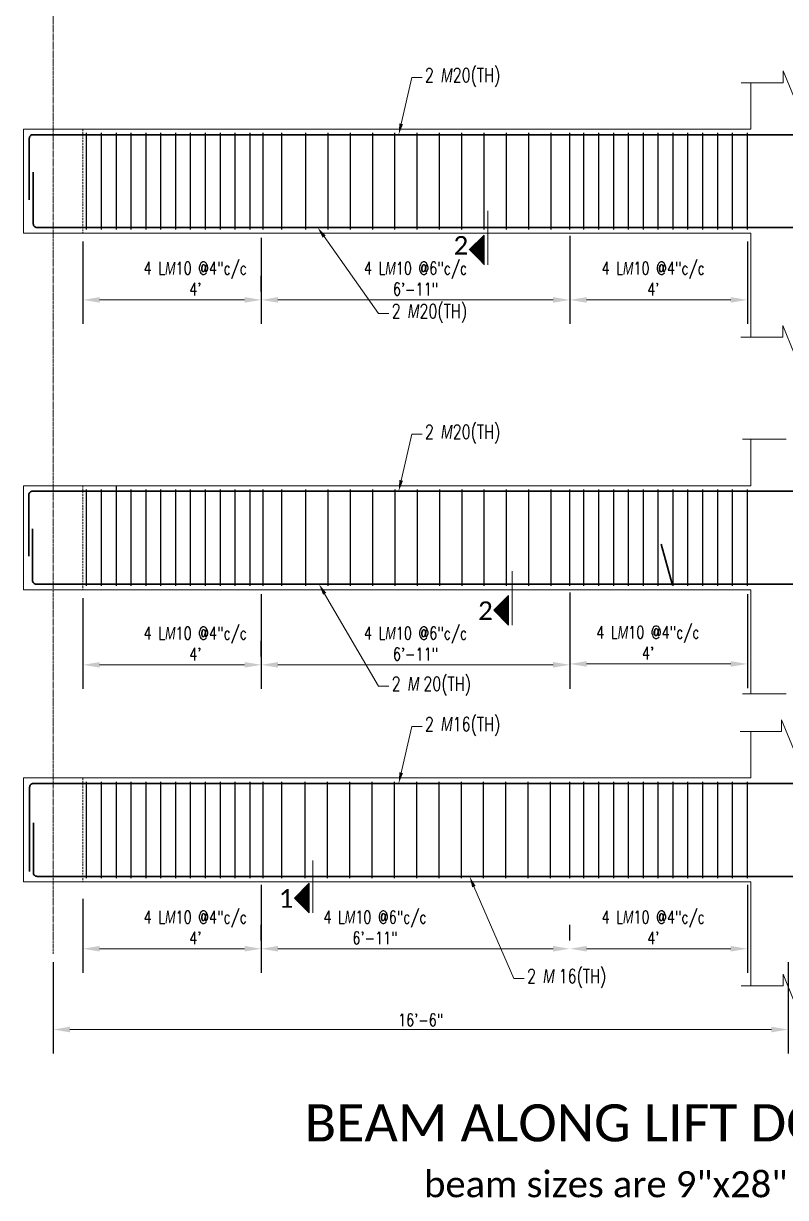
# Model space of a CAD drawing. Header units: inches. Extents: x 0 to 162649, y -36601 to -26324.
# Drawn here: x 160338.4 to 160543.5, y -34872.9 to -34556.8 of the extents above; entities that cross this region are included whole.
import ezdxf
from ezdxf import colors
from ezdxf.entities.mleader import LeaderData, LeaderLine
from ezdxf.math import Vec2, Vec3

# ---------------------------------------------------------------- set-up
doc = ezdxf.new("R2010")
doc.units = ezdxf.units.IN
doc.header["$MEASUREMENT"] = 0
doc.linetypes.add('CENTER2', pattern=[1.125, 0.75, -0.125, 0.125, -0.125])
doc.linetypes.add('DASHED', pattern=[0.75, 0.5, -0.25])
for name, color, linetype, lineweight in [('Cen', 9, 'CENTER2', 5), ('Dim', 1, 'Continuous', 13), ('dimention', 1, 'Continuous', 13), ('hatch', 252, 'Continuous', 0), ('OL_AR_Text', 140, 'Continuous', 5), ('Rein', 3, 'Continuous', 30), ('Stirrups', 191, 'Continuous', 25), ('TEXT', 7, 'Continuous', 9)]:
    doc.layers.add(name, color=color, linetype=linetype, lineweight=lineweight)
doc.styles.add('1-8 Annotative Text', font='calibri.ttf', dxfattribs={"height": 0.125})
doc.styles.add('DIM', font='simplex.shx', dxfattribs={"width": 0.75})
doc.dimstyles.get("Standard").update_dxf_attribs({"dimscale": 36, "dimtxt": 0.09375, "dimasz": 0.125, "dimexe": 0.18, "dimexo": 0.0625, "dimgap": 0.015625, "dimtad": 1, "dimdec": 0, "dimzin": 0, "dimdsep": 46, "dimlunit": 4, "dimtxsty": 'DIM', "dimcen": 0.09, "dimadec": 0, "dimazin": 0, "dimtfac": 0.75, "dimtdec": 0, "dimtmove": 0, "dimatfit": 3, "dimfxl": 1, "dimtolj": 1, "dimtzin": 0, "dimlwd": 9, "dimarcsym": 0})

# ---------------------------------------------------------------- blocks, each defined once
blk = doc.blocks.new('*D491')
at = {"layer": 'Defpoints', "color": 0, "transparency": 16777216}
for p in [(160354.4, -34709.27), (160402.4, -34729.5), (160402.4, -34729.5)]:
    blk.add_point(p, dxfattribs=at)
at = {"layer": 'dimention', "color": 0, "lineweight": -2, "transparency": 16777216}
for p, q in [((160354.4, -34711.52), (160354.4, -34735.98)), ((160402.4, -34727.25), (160402.4, -34723.02))]:
    blk.add_line(p, q, dxfattribs=at)
at = {"layer": 'dimention', "color": 0, "lineweight": 9, "transparency": 16777216}
blk.add_line((160358.9, -34729.5), (160397.9, -34729.5), dxfattribs=at)
at = {"layer": 'dimention', "color": 0, "transparency": 16777216}
for points in [[(160358.9, -34728.75), (160358.9, -34730.25), (160354.4, -34729.5)], [(160397.9, -34728.75), (160397.9, -34730.25), (160402.4, -34729.5)]]:
    blk.add_solid(points, dxfattribs=at)
at = {"layer": 'dimention', "color": 0, "transparency": 16777216, "insert": (160384.65, -34723.79), "char_height": 3.375, "attachment_point": 5, "style": 'DIM'}
blk.add_mtext('\\A1;4 L{\\A0;\\Fgothici|c0;\\W0.75;M}10 @4"c/c\\P4\'', dxfattribs=at)
blk = doc.blocks.new('*D492')
at = {"layer": 'Defpoints', "color": 0, "transparency": 16777216}
for p in [(160485.46, -34707.77), (160533.27, -34708.27), (160533.27, -34729.26)]:
    blk.add_point(p, dxfattribs=at)
at = {"layer": 'dimention', "color": 0, "lineweight": -2, "transparency": 16777216}
for p, q in [((160485.46, -34710.02), (160485.46, -34735.74)), ((160533.27, -34710.52), (160533.27, -34735.74))]:
    blk.add_line(p, q, dxfattribs=at)
at = {"layer": 'dimention', "color": 0, "lineweight": 9, "transparency": 16777216}
blk.add_line((160489.96, -34729.26), (160528.77, -34729.26), dxfattribs=at)
at = {"layer": 'dimention', "color": 0, "transparency": 16777216}
for points in [[(160489.96, -34728.51), (160489.96, -34730.01), (160485.46, -34729.26)], [(160528.77, -34728.51), (160528.77, -34730.01), (160533.27, -34729.26)]]:
    blk.add_solid(points, dxfattribs=at)
at = {"layer": 'dimention', "color": 0, "transparency": 16777216, "insert": (160506.49, -34723.55), "char_height": 3.375, "attachment_point": 5, "style": 'DIM'}
blk.add_mtext('\\A1;4 L{\\A0;\\Fgothici|c0;\\W0.75;M}10 @4"c/c\\P4\'', dxfattribs=at)
blk = doc.blocks.new('*D493')
at = {"layer": 'Defpoints', "color": 0, "transparency": 16777216}
for p in [(160402.4, -34708.27), (160485.46, -34707.77), (160485.46, -34729.5)]:
    blk.add_point(p, dxfattribs=at)
at = {"layer": 'dimention', "color": 0, "lineweight": -2, "transparency": 16777216}
for p, q in [((160402.4, -34710.52), (160402.4, -34735.98)), ((160485.46, -34710.02), (160485.46, -34735.98))]:
    blk.add_line(p, q, dxfattribs=at)
at = {"layer": 'dimention', "color": 0, "lineweight": 9, "transparency": 16777216}
blk.add_line((160406.9, -34729.5), (160480.96, -34729.5), dxfattribs=at)
at = {"layer": 'dimention', "color": 0, "transparency": 16777216}
for points in [[(160406.9, -34728.75), (160406.9, -34730.25), (160402.4, -34729.5)], [(160480.96, -34728.75), (160480.96, -34730.25), (160485.46, -34729.5)]]:
    blk.add_solid(points, dxfattribs=at)
at = {"layer": 'dimention', "color": 0, "transparency": 16777216, "insert": (160443.93, -34723.79), "char_height": 3.375, "attachment_point": 5, "style": 'DIM'}
blk.add_mtext('\\A1;4 L{\\A0;\\Fgothici|c0;\\W0.75;M}10 @6"c/c\\P6\'-11"', dxfattribs=at)
blk = doc.blocks.new('*D494')
at = {"layer": 'Defpoints', "color": 0, "transparency": 16777216}
for p in [(160354.4, -34613.27), (160402.4, -34631.25), (160402.4, -34631.25)]:
    blk.add_point(p, dxfattribs=at)
at = {"layer": 'dimention', "color": 0, "lineweight": -2, "transparency": 16777216}
for p, q in [((160354.4, -34615.52), (160354.4, -34637.73)), ((160402.4, -34629), (160402.4, -34624.77))]:
    blk.add_line(p, q, dxfattribs=at)
at = {"layer": 'dimention', "color": 0, "lineweight": 9, "transparency": 16777216}
blk.add_line((160358.9, -34631.25), (160397.9, -34631.25), dxfattribs=at)
at = {"layer": 'dimention', "color": 0, "transparency": 16777216}
for points in [[(160358.9, -34630.5), (160358.9, -34632), (160354.4, -34631.25)], [(160397.9, -34630.5), (160397.9, -34632), (160402.4, -34631.25)]]:
    blk.add_solid(points, dxfattribs=at)
at = {"layer": 'dimention', "color": 0, "transparency": 16777216, "insert": (160384.65, -34625.54), "char_height": 3.375, "attachment_point": 5, "style": 'DIM'}
blk.add_mtext('\\A1;4 L{\\A0;\\Fgothici|c0;\\W0.75;M}10 @4"c/c\\P4\'', dxfattribs=at)
blk = doc.blocks.new('*D495')
at = {"layer": 'Defpoints', "color": 0, "transparency": 16777216}
for p in [(160485.46, -34612.27), (160533.27, -34613.27), (160533.27, -34631.25)]:
    blk.add_point(p, dxfattribs=at)
at = {"layer": 'dimention', "color": 0, "lineweight": -2, "transparency": 16777216}
for p, q in [((160485.46, -34614.52), (160485.46, -34637.73)), ((160533.27, -34615.52), (160533.27, -34637.73))]:
    blk.add_line(p, q, dxfattribs=at)
at = {"layer": 'dimention', "color": 0, "lineweight": 9, "transparency": 16777216}
blk.add_line((160489.96, -34631.25), (160528.77, -34631.25), dxfattribs=at)
at = {"layer": 'dimention', "color": 0, "transparency": 16777216}
for points in [[(160489.96, -34630.5), (160489.96, -34632), (160485.46, -34631.25)], [(160528.77, -34630.5), (160528.77, -34632), (160533.27, -34631.25)]]:
    blk.add_solid(points, dxfattribs=at)
at = {"layer": 'dimention', "color": 0, "transparency": 16777216, "insert": (160507.9, -34625.54), "char_height": 3.375, "attachment_point": 5, "style": 'DIM'}
blk.add_mtext('\\A1;4 L{\\A0;\\Fgothici|c0;\\W0.75;M}10 @4"c/c\\P4\'', dxfattribs=at)
blk = doc.blocks.new('*D496')
at = {"layer": 'Defpoints', "color": 0, "transparency": 16777216}
for p in [(160402.4, -34612.27), (160485.46, -34611.77), (160485.46, -34631.25)]:
    blk.add_point(p, dxfattribs=at)
at = {"layer": 'dimention', "color": 0, "lineweight": -2, "transparency": 16777216}
for p, q in [((160485.46, -34614.02), (160485.46, -34637.73)), ((160402.4, -34614.52), (160402.4, -34637.73))]:
    blk.add_line(p, q, dxfattribs=at)
at = {"layer": 'dimention', "color": 0, "lineweight": 9, "transparency": 16777216}
blk.add_line((160406.9, -34631.25), (160480.96, -34631.25), dxfattribs=at)
at = {"layer": 'dimention', "color": 0, "transparency": 16777216}
for points in [[(160406.9, -34630.5), (160406.9, -34632), (160402.4, -34631.25)], [(160480.96, -34630.5), (160480.96, -34632), (160485.46, -34631.25)]]:
    blk.add_solid(points, dxfattribs=at)
at = {"layer": 'dimention', "color": 0, "transparency": 16777216, "insert": (160443.93, -34625.54), "char_height": 3.375, "attachment_point": 5, "style": 'DIM'}
blk.add_mtext('\\A1;4 L{\\A0;\\Fgothici|c0;\\W0.75;M}10 @6"c/c\\P6\'-11"', dxfattribs=at)
blk = doc.blocks.new('*D518')
at = {"layer": 'Defpoints', "color": 0, "transparency": 16777216}
for p in [(160346.4, -34807.27), (160544.21, -34807.27), (160544.21, -34827.69)]:
    blk.add_point(p, dxfattribs=at)
at = {"layer": 'Dim', "color": 0, "lineweight": -2, "transparency": 16777216}
for p, q in [((160346.4, -34809.52), (160346.4, -34834.17)), ((160544.21, -34809.52), (160544.21, -34834.17))]:
    blk.add_line(p, q, dxfattribs=at)
at = {"layer": 'Dim', "color": 0, "lineweight": 9, "transparency": 16777216}
blk.add_line((160350.9, -34827.69), (160539.71, -34827.69), dxfattribs=at)
at = {"layer": 'Dim', "color": 0, "transparency": 16777216}
for points in [[(160350.9, -34826.94), (160350.9, -34828.44), (160346.4, -34827.69)], [(160539.71, -34826.94), (160539.71, -34828.44), (160544.21, -34827.69)]]:
    blk.add_solid(points, dxfattribs=at)
at = {"layer": 'Dim', "color": 0, "transparency": 16777216, "insert": (160445.31, -34825.11), "char_height": 3.375, "attachment_point": 5, "style": 'DIM'}
blk.add_mtext('\\A1;16\'-6"', dxfattribs=at)
blk = doc.blocks.new('*D514')
at = {"layer": 'Defpoints', "color": 0, "transparency": 16777216}
for p in [(160354.4, -34790.21), (160402.4, -34805.94), (160402.4, -34805.94)]:
    blk.add_point(p, dxfattribs=at)
at = {"layer": 'dimention', "color": 0, "lineweight": -2, "transparency": 16777216}
for p, q in [((160354.4, -34792.46), (160354.4, -34812.42)), ((160402.4, -34803.69), (160402.4, -34799.46))]:
    blk.add_line(p, q, dxfattribs=at)
at = {"layer": 'dimention', "color": 0, "lineweight": 9, "transparency": 16777216}
blk.add_line((160358.9, -34805.94), (160397.9, -34805.94), dxfattribs=at)
at = {"layer": 'dimention', "color": 0, "transparency": 16777216}
for points in [[(160358.9, -34805.19), (160358.9, -34806.69), (160354.4, -34805.94)], [(160397.9, -34805.19), (160397.9, -34806.69), (160402.4, -34805.94)]]:
    blk.add_solid(points, dxfattribs=at)
at = {"layer": 'dimention', "color": 0, "transparency": 16777216, "insert": (160384.65, -34800.23), "char_height": 3.375, "attachment_point": 5, "style": 'DIM'}
blk.add_mtext('\\A1;4 L{\\A0;\\Fgothici|c0;\\W0.75;M}10 @4"c/c\\P4\'', dxfattribs=at)
blk = doc.blocks.new('*D515')
at = {"layer": 'Defpoints', "color": 0, "transparency": 16777216}
for p in [(160533.27, -34786.46), (160485.46, -34805.94), (160533.27, -34805.94)]:
    blk.add_point(p, dxfattribs=at)
at = {"layer": 'dimention', "color": 0, "lineweight": -2, "transparency": 16777216}
for p, q in [((160533.27, -34788.71), (160533.27, -34812.42)), ((160485.46, -34803.69), (160485.46, -34799.46))]:
    blk.add_line(p, q, dxfattribs=at)
at = {"layer": 'dimention', "color": 0, "lineweight": 9, "transparency": 16777216}
blk.add_line((160489.96, -34805.94), (160528.77, -34805.94), dxfattribs=at)
at = {"layer": 'dimention', "color": 0, "transparency": 16777216}
for points in [[(160489.96, -34805.19), (160489.96, -34806.69), (160485.46, -34805.94)], [(160528.77, -34805.19), (160528.77, -34806.69), (160533.27, -34805.94)]]:
    blk.add_solid(points, dxfattribs=at)
at = {"layer": 'dimention', "color": 0, "transparency": 16777216, "insert": (160507.9, -34800.23), "char_height": 3.375, "attachment_point": 5, "style": 'DIM'}
blk.add_mtext('\\A1;4 L{\\A0;\\Fgothici|c0;\\W0.75;M}10 @4"c/c\\P4\'', dxfattribs=at)
blk = doc.blocks.new('*D516')
at = {"layer": 'Defpoints', "color": 0, "transparency": 16777216}
for p in [(160402.4, -34786.46), (160485.46, -34805.94), (160485.46, -34805.94)]:
    blk.add_point(p, dxfattribs=at)
at = {"layer": 'dimention', "color": 0, "lineweight": -2, "transparency": 16777216}
for p, q in [((160402.4, -34788.71), (160402.4, -34812.42)), ((160485.46, -34803.69), (160485.46, -34799.46))]:
    blk.add_line(p, q, dxfattribs=at)
at = {"layer": 'dimention', "color": 0, "lineweight": 9, "transparency": 16777216}
blk.add_line((160406.9, -34805.94), (160480.96, -34805.94), dxfattribs=at)
at = {"layer": 'dimention', "color": 0, "transparency": 16777216}
for points in [[(160406.9, -34805.19), (160406.9, -34806.69), (160402.4, -34805.94)], [(160480.96, -34805.19), (160480.96, -34806.69), (160485.46, -34805.94)]]:
    blk.add_solid(points, dxfattribs=at)
at = {"layer": 'dimention', "color": 0, "transparency": 16777216, "insert": (160433.03, -34800.23), "char_height": 3.375, "attachment_point": 5, "style": 'DIM'}
blk.add_mtext('\\A1;4 L{\\A0;\\Fgothici|c0;\\W0.75;M}10 @6"c/c\\P6\'-11"', dxfattribs=at)

msp = doc.modelspace()

# ---------------------------------------------------------------- hatches: boundary and pattern name
at = {"layer": 'Dim'}
h = msp.add_hatch(dxfattribs=at)
h.set_pattern_fill('ANSI31', color=256)
h.set_pattern_definition([(45, (3502.68776, 1284.76864), (-0.08838834765, 0.08838834765), [])])
h.paths.add_polyline_path([(160462.38, -34617.8), (160462.38, -34613.8), (160458.38, -34617.8), (160462.38, -34621.8)])
h = msp.add_hatch(dxfattribs=at)
h.set_pattern_fill('ANSI31', color=256)
h.set_pattern_definition([(45, (3509.28727, 1187.76319), (-0.08838834765, 0.08838834765), [])])
h.paths.add_polyline_path([(160468.98, -34714.8), (160468.98, -34710.8), (160464.98, -34714.8), (160468.98, -34718.8)])
h = msp.add_hatch(dxfattribs=at)
h.set_pattern_fill('ANSI31', color=256)
h.set_pattern_definition([(45, (3455.63772, 1110.28657), (-0.08838834765, 0.08838834765), [])])
h.paths.add_polyline_path([(160415.33, -34792.28), (160415.33, -34788.28), (160411.33, -34792.28), (160415.33, -34796.28)])

# ---------------------------------------------------------------- linework, layer by layer
at = {"layer": 'Cen'}
msp.add_line((160346.4, -33982.45), (160346.4, -34807.27), dxfattribs=at)
at = {"layer": 'Dim'}
for p, q in [((160463.38, -34607.3), (160463.38, -34621.8)), ((160458.38, -34617.8), (160462.38, -34613.8)), ((160462.38, -34613.8), (160462.38, -34621.8)), ((160469.98, -34704.3), (160469.98, -34718.8)), ((160464.98, -34714.8), (160468.98, -34710.8)), ((160468.98, -34710.8), (160468.98, -34718.8)), ((160464.98, -34714.8), (160468.98, -34718.8)), ((160468.98, -34718.8), (160468.98, -34714.8)), ((160416.33, -34782.19), (160416.33, -34796.28)), ((160411.33, -34792.28), (160415.33, -34788.28)), ((160415.33, -34788.28), (160415.33, -34796.28)), ((160411.33, -34792.28), (160415.33, -34796.28)), ((160415.33, -34796.28), (160415.33, -34792.28))]:
    msp.add_line(p, q, dxfattribs=at)
at = {"layer": 'hatch'}
for p, q in [((160542.92, -34572.77), (160542.92, -34569.6)), ((160542.92, -34569.6), (160546.11, -34577.4)), ((160531.57, -34572.77), (160542.92, -34572.77)), ((160534.21, -34572.77), (160534.21, -34585.27)), ((160338.4, -34585.27), (160534.21, -34585.27)), ((160338.4, -34585.27), (160338.4, -34613.27)), ((160338.4, -34613.27), (160534.21, -34613.27)), ((160534.21, -34613.27), (160534.21, -34641.27)), ((160542.77, -34641.27), (160542.77, -34638.1)), ((160542.77, -34638.1), (160545.96, -34645.9)), ((160531.49, -34641.27), (160542.77, -34641.27)), ((160531.97, -34668.77), (160543.72, -34668.77)), ((160534.21, -34668.77), (160534.21, -34681.27)), ((160338.4, -34681.27), (160534.21, -34681.27)), ((160338.4, -34681.27), (160338.4, -34709.27)), ((160338.4, -34709.27), (160534.21, -34709.27)), ((160534.21, -34709.27), (160534.21, -34737.27)), ((160531.94, -34737.27), (160543.67, -34737.27)), ((160542.46, -34747.46), (160542.46, -34744.29)), ((160542.46, -34744.29), (160545.65, -34752.09)), ((160531.34, -34747.46), (160542.46, -34747.46)), ((160534.21, -34747.46), (160534.21, -34759.96)), ((160338.4, -34759.96), (160534.21, -34759.96)), ((160338.4, -34759.96), (160338.4, -34787.96)), ((160338.4, -34787.96), (160534.21, -34787.96)), ((160534.21, -34787.96), (160534.21, -34815.96)), ((160542.87, -34815.96), (160542.87, -34812.79)), ((160542.87, -34812.79), (160546.06, -34820.59)), ((160531.54, -34815.96), (160542.87, -34815.96))]:
    msp.add_line(p, q, dxfattribs=at)
at = {"layer": 'hatch', "linetype": 'DASHED'}
for p, q in [((160354.4, -34585.27), (160354.4, -34613.27)), ((160354.4, -34681.27), (160354.4, -34709.27)), ((160354.4, -34759.96), (160354.4, -34787.96))]:
    msp.add_line(p, q, dxfattribs=at)
at = {"layer": 'Rein'}
msp.add_line((160513.06, -34708.05), (160510.06, -34697.05), dxfattribs=at)
for points in [[(160341.05, -34596.87), (160341.05, -34610.77, 0.414214), (160342.05, -34611.77), (160639.67, -34611.77, 0.414214), (160640.67, -34610.77), (160640.67, -34574.99)], [(160641.17, -34621.31), (160641.17, -34587.77, 0.414214), (160640.17, -34586.77), (160340.96, -34586.77, 0.414214), (160339.96, -34587.77), (160339.96, -34604.27)], [(160641.99, -34711.97), (160641.99, -34683.77, 0.414214), (160640.99, -34682.77), (160340.86, -34682.77, 0.414214), (160339.86, -34683.77), (160339.86, -34700.27)], [(160340.85, -34692.87), (160340.85, -34706.77, 0.414214), (160341.85, -34707.77), (160640.49, -34707.77, 0.414214), (160641.49, -34706.77), (160641.49, -34681.14)], [(160640.97, -34783.08), (160640.97, -34762.46, 0.414214), (160639.97, -34761.46), (160341.06, -34761.46, 0.414214), (160340.06, -34762.46), (160340.06, -34785.1)], [(160341.06, -34772.08), (160341.06, -34785.46, 0.414214), (160342.06, -34786.46), (160639.47, -34786.46, 0.414214), (160640.47, -34785.46), (160640.47, -34759.82)]]:
    msp.add_lwpolyline(points, format="xyb", dxfattribs=at)
at = {"layer": 'Stirrups'}
for p, q in [((160355.4, -34612.27), (160355.4, -34586.27)), ((160359.4, -34612.27), (160359.4, -34586.27)), ((160363.4, -34612.27), (160363.4, -34586.27)), ((160367.4, -34612.27), (160367.4, -34586.27)), ((160371.4, -34612.27), (160371.4, -34586.27)), ((160375.4, -34612.27), (160375.4, -34586.27)), ((160379.4, -34612.27), (160379.4, -34586.27)), ((160383.4, -34612.27), (160383.4, -34586.27)), ((160387.4, -34612.27), (160387.4, -34586.27)), ((160391.4, -34612.27), (160391.4, -34586.27)), ((160395.4, -34612.27), (160395.4, -34586.27)), ((160399.4, -34612.27), (160399.4, -34586.27)), ((160402.9, -34612.27), (160402.9, -34586.27)), ((160407.9, -34612.27), (160407.9, -34586.27)), ((160414.4, -34612.27), (160414.4, -34586.27)), ((160420.4, -34612.27), (160420.4, -34586.27)), ((160426.4, -34612.27), (160426.4, -34586.27)), ((160432.4, -34612.27), (160432.4, -34586.27)), ((160438.4, -34612.27), (160438.4, -34586.27)), ((160444.4, -34612.27), (160444.4, -34586.27)), ((160450.4, -34612.27), (160450.4, -34586.27)), ((160456.4, -34612.27), (160456.4, -34586.27)), ((160462.4, -34612.27), (160462.4, -34586.27)), ((160468.4, -34612.27), (160468.4, -34586.27)), ((160474.4, -34612.27), (160474.4, -34586.27)), ((160480.4, -34612.27), (160480.4, -34586.27)), ((160485.46, -34612.27), (160485.46, -34586.27)), ((160489.27, -34612.27), (160489.27, -34586.27)), ((160493.27, -34612.27), (160493.27, -34586.27)), ((160497.27, -34612.27), (160497.27, -34586.27)), ((160501.27, -34612.27), (160501.27, -34586.27)), ((160505.27, -34612.27), (160505.27, -34586.27)), ((160509.27, -34612.27), (160509.27, -34586.27)), ((160513.27, -34612.27), (160513.27, -34586.27)), ((160517.27, -34612.27), (160517.27, -34586.27)), ((160521.27, -34612.27), (160521.27, -34586.27)), ((160525.27, -34612.27), (160525.27, -34586.27)), ((160529.27, -34612.27), (160529.27, -34586.27)), ((160533.27, -34612.27), (160533.27, -34586.27)), ((160355.4, -34708.27), (160355.4, -34682.27)), ((160359.4, -34708.27), (160359.4, -34682.27)), ((160363.4, -34708.27), (160363.4, -34681.27)), ((160367.4, -34708.27), (160367.4, -34682.27)), ((160371.4, -34708.27), (160371.4, -34682.27)), ((160375.4, -34708.27), (160375.4, -34682.27)), ((160379.4, -34708.27), (160379.4, -34682.27)), ((160383.4, -34708.27), (160383.4, -34682.27)), ((160387.4, -34708.27), (160387.4, -34682.27)), ((160391.4, -34708.27), (160391.4, -34682.27)), ((160395.4, -34708.27), (160395.4, -34682.27)), ((160399.4, -34708.27), (160399.4, -34682.27)), ((160402.9, -34708.27), (160402.9, -34682.27)), ((160407.9, -34708.27), (160407.9, -34682.27)), ((160414.44, -34708.27), (160414.44, -34682.27)), ((160420.44, -34708.27), (160420.44, -34682.27)), ((160426.44, -34708.27), (160426.44, -34682.27)), ((160432.44, -34708.27), (160432.44, -34682.27)), ((160438.44, -34708.27), (160438.44, -34682.27)), ((160444.44, -34708.27), (160444.44, -34682.27)), ((160450.44, -34708.27), (160450.44, -34682.27)), ((160456.44, -34708.27), (160456.44, -34682.27)), ((160462.44, -34708.27), (160462.44, -34682.27)), ((160468.44, -34708.27), (160468.44, -34682.27)), ((160474.44, -34708.27), (160474.44, -34682.27)), ((160480.44, -34708.27), (160480.44, -34682.27)), ((160485.46, -34708.27), (160485.46, -34682.27)), ((160489.27, -34708.27), (160489.27, -34682.27)), ((160493.27, -34708.27), (160493.27, -34682.27)), ((160497.27, -34708.27), (160497.27, -34682.27)), ((160501.27, -34708.27), (160501.27, -34682.27)), ((160505.27, -34708.27), (160505.27, -34682.27)), ((160509.27, -34708.27), (160509.27, -34682.27)), ((160513.27, -34708.27), (160513.27, -34682.27)), ((160517.27, -34708.27), (160517.27, -34682.27)), ((160521.27, -34708.27), (160521.27, -34682.27)), ((160525.27, -34708.27), (160525.27, -34682.27)), ((160529.27, -34708.27), (160529.27, -34682.27)), ((160533.27, -34708.27), (160533.27, -34682.27)), ((160355.4, -34786.96), (160355.4, -34760.96)), ((160359.4, -34786.96), (160359.4, -34760.96)), ((160363.4, -34786.96), (160363.4, -34760.96)), ((160367.4, -34786.96), (160367.4, -34760.96)), ((160371.4, -34786.96), (160371.4, -34760.96)), ((160375.4, -34786.96), (160375.4, -34760.96)), ((160379.4, -34786.96), (160379.4, -34760.96)), ((160383.4, -34786.96), (160383.4, -34760.96)), ((160387.4, -34786.96), (160387.4, -34760.96)), ((160391.4, -34786.96), (160391.4, -34760.96)), ((160395.4, -34786.96), (160395.4, -34760.96)), ((160399.4, -34786.96), (160399.4, -34760.96)), ((160402.9, -34786.96), (160402.9, -34760.96)), ((160407.9, -34786.96), (160407.9, -34760.96)), ((160414.26, -34786.96), (160414.26, -34760.96)), ((160420.26, -34786.96), (160420.26, -34760.96)), ((160426.26, -34786.96), (160426.26, -34760.96)), ((160432.26, -34786.96), (160432.26, -34760.96)), ((160438.26, -34786.96), (160438.26, -34760.96)), ((160444.26, -34786.96), (160444.26, -34760.96)), ((160450.26, -34786.96), (160450.26, -34760.96)), ((160456.26, -34786.96), (160456.26, -34760.96)), ((160462.26, -34786.96), (160462.26, -34760.96)), ((160468.26, -34786.96), (160468.26, -34760.96)), ((160474.26, -34786.96), (160474.26, -34760.96)), ((160480.26, -34786.96), (160480.26, -34760.96)), ((160485.46, -34786.96), (160485.46, -34760.96)), ((160489.27, -34786.96), (160489.27, -34760.96)), ((160493.27, -34786.96), (160493.27, -34760.96)), ((160497.27, -34786.96), (160497.27, -34760.96)), ((160501.27, -34786.96), (160501.27, -34760.96)), ((160505.27, -34786.96), (160505.27, -34760.96)), ((160509.27, -34786.96), (160509.27, -34760.96)), ((160513.27, -34786.96), (160513.27, -34760.96)), ((160517.27, -34786.96), (160517.27, -34760.96)), ((160521.27, -34786.96), (160521.27, -34760.96)), ((160525.27, -34786.96), (160525.27, -34760.96)), ((160529.27, -34786.96), (160529.27, -34760.96)), ((160533.27, -34786.96), (160533.27, -34760.96))]:
    msp.add_line(p, q, dxfattribs=at)

# ---------------------------------------------------------------- texts
at = {"layer": 'OL_AR_Text', "attachment_point": 1, "style": '1-8 Annotative Text'}
for s, insert, char_height, width in [('2', (160454.17, -34614.06), 5, 3.8192065e-317), ('2', (160460.77, -34712.42), 5, 3.8192065e-317), ('1', (160407.12, -34789.89), 5, 3.8192065e-317), ('BEAM ALONG LIFT DOOR', (160414.08, -34847.82), 10, 7.638413e-317)]:
    msp.add_mtext(s, dxfattribs=dict(at, insert=insert, char_height=char_height, width=width))
at = {"layer": 'OL_AR_Text', "insert": (160443.78, -34865.84), "char_height": 7, "attachment_point": 1, "style": '1-8 Annotative Text'}
msp.add_mtext(' beam sizes are 9"x28" ', dxfattribs=at)

# ---------------------------------------------------------------- dimensions: what is measured, and where the dimension line sits
at = {"layer": 'Dim'}
dim = msp.add_linear_dim(base=(160544.21, -34827.69), p1=(160346.4, -34807.27), p2=(160544.21, -34807.27), dimstyle='Standard', override={"dimtmove": 1}, dxfattribs=at)
dim.commit()
dim.dimension.update_dxf_attribs({"geometry": '*D518', "text_midpoint": (160445.31, -34825.11)})
at = {"layer": 'dimention'}
for base, p1, p2, text, picture, middle in [((160402.4, -34631.25), (160354.4, -34613.27), (160402.4, -34631.25), '4 L{\\A0;\\Fgothici|c0;\\W0.75;M}10 @4"c/c\\P<>', '*D494', (160384.65, -34631.25)), ((160533.27, -34631.25), (160485.46, -34612.27), (160533.27, -34613.27), '4 L{\\A0;\\Fgothici|c0;\\W0.75;M}10 @4"c/c\\P<>', '*D495', (160507.9, -34631.25)), ((160533.27, -34729.26), (160485.46, -34707.77), (160533.27, -34708.27), '4 L{\\A0;\\Fgothici|c0;\\W0.75;M}10 @4"c/c\\P<>', '*D492', (160506.49, -34729.26)), ((160402.4, -34729.5), (160354.4, -34709.27), (160402.4, -34729.5), '4 L{\\A0;\\Fgothici|c0;\\W0.75;M}10 @4"c/c\\P<>', '*D491', (160384.65, -34729.5)), ((160485.46, -34805.94), (160402.4, -34786.46), (160485.46, -34805.94), '4 L{\\A0;\\Fgothici|c0;\\W0.75;M}10 @6"c/c\\P<>', '*D516', (160433.03, -34805.94)), ((160533.27, -34805.94), (160485.46, -34805.94), (160533.27, -34786.46), '4 L{\\A0;\\Fgothici|c0;\\W0.75;M}10 @4"c/c\\P<>', '*D515', (160507.9, -34805.94)), ((160402.4, -34805.94), (160354.4, -34790.21), (160402.4, -34805.94), '4 L{\\A0;\\Fgothici|c0;\\W0.75;M}10 @4"c/c\\P<>', '*D514', (160384.65, -34805.94))]:
    dim = msp.add_linear_dim(base=base, p1=p1, p2=p2, text=text, dimstyle='Standard', dxfattribs=at)
    dim.commit()
    dim.dimension.update_dxf_attribs({"geometry": picture, "text_midpoint": middle, "dimtype": 160})
for base, p1, p2, picture, middle in [((160485.46, -34631.25), (160402.4, -34612.27), (160485.46, -34611.77), '*D496', (160443.93, -34625.54)), ((160485.46, -34729.5), (160402.4, -34708.27), (160485.46, -34707.77), '*D493', (160443.93, -34723.79))]:
    dim = msp.add_linear_dim(base=base, p1=p1, p2=p2, text='4 L{\\A0;\\Fgothici|c0;\\W0.75;M}10 @6"c/c\\P<>', dimstyle='Standard', dxfattribs=at)
    dim.commit()
    dim.dimension.update_dxf_attribs({"geometry": picture, "text_midpoint": middle})

# ---------------------------------------------------------------- leaders
at = {"layer": 'TEXT'}
ml = msp.add_multileader_mtext('Standard', dxfattribs=at)
ml.set_content('2 {\\Fgothici|c0;M}20(TH) ', color=256, style='DIM')
ml.set_leader_properties(color=1, linetype='ByLayer', lineweight=9)
ml.build(insert=Vec2(0, 0))
ml.multileader.update_dxf_attribs({"text_right_attachment_type": 2, "dogleg_length": 0.25, "arrow_head_size": 3, "scale": 32})
ctx = ml.context
ctx.base_point, ctx.scale, ctx.char_height, ctx.arrow_head_size, ctx.landing_gap_size, ctx.plane_origin = Vec3(160445.71, -34571.39), 32, 3.75, 3, 0.75, Vec3(160466.04, -34590.69)
ctx.right_attachment = 2
notes = []
notes.append((ctx, [(0, (1, 1, 0), (160442.9, -34571.39), (1, 0), 2.81, [(0, [(160439.4, -34586.77)], 0, [])])]))
ctx.mtext.insert, ctx.mtext.flow_direction = Vec3(160446.46, -34568.89), 5
ml = msp.add_multileader_mtext('Standard', dxfattribs=at)
ml.set_content('2 {\\Fgothici|c0;M}20(TH)  ', color=256, style='DIM')
ml.set_leader_properties(color=1, linetype='ByLayer', lineweight=9)
ml.build(insert=Vec2(0, 0))
ml.multileader.update_dxf_attribs({"text_right_attachment_type": 2, "dogleg_length": 0.25, "arrow_head_size": 3, "scale": 32})
ctx = ml.context
ctx.base_point, ctx.scale, ctx.char_height, ctx.arrow_head_size, ctx.landing_gap_size, ctx.plane_origin = Vec3(160436.77, -34634.9), 32, 3.75, 3, 0.75, Vec3(160457.1, -34654.2)
ctx.right_attachment = 2
notes.append((ctx, [(0, (1, 1, 0), (160433.97, -34634.9), (1, 0), 2.81, [(0, [(160417.6, -34611.77)], 0, [])])]))
ctx.mtext.insert, ctx.mtext.flow_direction = Vec3(160437.52, -34632.4), 5
ml = msp.add_multileader_mtext('Standard', dxfattribs=at)
ml.set_content('2 {\\Fgothici|c0;M}20(TH) ', color=256, style='DIM')
ml.set_leader_properties(color=1, linetype='ByLayer', lineweight=9)
ml.build(insert=Vec2(0, 0))
ml.multileader.update_dxf_attribs({"text_right_attachment_type": 2, "dogleg_length": 0.25, "arrow_head_size": 3, "scale": 32})
ctx = ml.context
ctx.base_point, ctx.scale, ctx.char_height, ctx.arrow_head_size, ctx.landing_gap_size, ctx.plane_origin = Vec3(160445.71, -34667.39), 32, 3.75, 3, 0.75, Vec3(160466.04, -34686.69)
ctx.right_attachment = 2
notes.append((ctx, [(0, (1, 1, 0), (160442.9, -34667.39), (1, 0), 2.81, [(0, [(160439.4, -34682.77)], 0, [])])]))
ctx.mtext.insert, ctx.mtext.flow_direction = Vec3(160446.46, -34664.89), 5
ml = msp.add_multileader_mtext('Standard', dxfattribs=at)
ml.set_content('2 {\\Fgothici|c0;M }20(TH)  ', color=256, style='DIM')
ml.set_leader_properties(color=1, linetype='ByLayer', lineweight=9)
ml.build(insert=Vec2(0, 0))
ml.multileader.update_dxf_attribs({"text_right_attachment_type": 2, "dogleg_length": 0.25, "arrow_head_size": 3, "scale": 32})
ctx = ml.context
ctx.base_point, ctx.scale, ctx.char_height, ctx.arrow_head_size, ctx.landing_gap_size, ctx.plane_origin = Vec3(160436.77, -34735.25), 32, 3.75, 3, 0.75, Vec3(160457.1, -34754.55)
ctx.right_attachment = 2
notes.append((ctx, [(0, (1, 1, 0), (160433.97, -34735.25), (1, 0), 2.81, [(0, [(160417.95, -34707.77)], 0, [])])]))
ctx.mtext.insert, ctx.mtext.flow_direction = Vec3(160437.52, -34732.75), 5
ml = msp.add_multileader_mtext('Standard', dxfattribs=at)
ml.set_content('2 {\\Fgothici|c0;M}16(TH) ', color=256, style='DIM')
ml.set_leader_properties(color=1, linetype='ByLayer', lineweight=9)
ml.build(insert=Vec2(0, 0))
ml.multileader.update_dxf_attribs({"text_right_attachment_type": 2, "dogleg_length": 0.25, "arrow_head_size": 3, "scale": 32})
ctx = ml.context
ctx.base_point, ctx.scale, ctx.char_height, ctx.arrow_head_size, ctx.landing_gap_size, ctx.plane_origin = Vec3(160445.71, -34746.08), 32, 3.75, 3, 0.75, Vec3(160466.04, -34765.38)
ctx.right_attachment = 2
notes.append((ctx, [(0, (1, 1, 0), (160442.9, -34746.08), (1, 0), 2.81, [(0, [(160439.4, -34761.46)], 0, [])])]))
ctx.mtext.insert, ctx.mtext.flow_direction = Vec3(160446.46, -34743.58), 5
ml = msp.add_multileader_mtext('Standard', dxfattribs=at)
ml.set_content('2 {\\Fgothici|c0;M }16(TH)  ', color=256, style='DIM')
ml.set_leader_properties(color=1, linetype='ByLayer', lineweight=9)
ml.build(insert=Vec2(0, 0))
ml.multileader.update_dxf_attribs({"text_right_attachment_type": 2, "dogleg_length": 0.25, "arrow_head_size": 3, "scale": 32})
ctx = ml.context
ctx.base_point, ctx.scale, ctx.char_height, ctx.arrow_head_size, ctx.landing_gap_size, ctx.plane_origin = Vec3(160473.19, -34813.94), 32, 3.75, 3, 0.75, Vec3(160493.51, -34833.24)
ctx.right_attachment = 2
notes.append((ctx, [(0, (1, 1, 0), (160470.38, -34813.94), (1, 0), 2.81, [(0, [(160458.45, -34786.46)], 0, [])])]))
ctx.mtext.insert, ctx.mtext.flow_direction = Vec3(160473.94, -34811.44), 5
for ctx, leaders in notes:
    for number, flags, end, landing, length, lines in leaders:
        leader = LeaderData()
        leader.index, (leader.has_last_leader_line, leader.has_dogleg_vector, leader.attachment_direction) = number, flags
        leader.last_leader_point, leader.dogleg_vector, leader.dogleg_length = Vec3(end), Vec3(landing), length
        for number, points, colour, breaks in lines:
            line = LeaderLine()
            line.index, line.vertices, line.color, line.breaks = number, Vec3.list(points), colors.encode_raw_color(colour), breaks
            leader.lines.append(line)
        ctx.leaders.append(leader)

doc.saveas('drawing.dxf')
